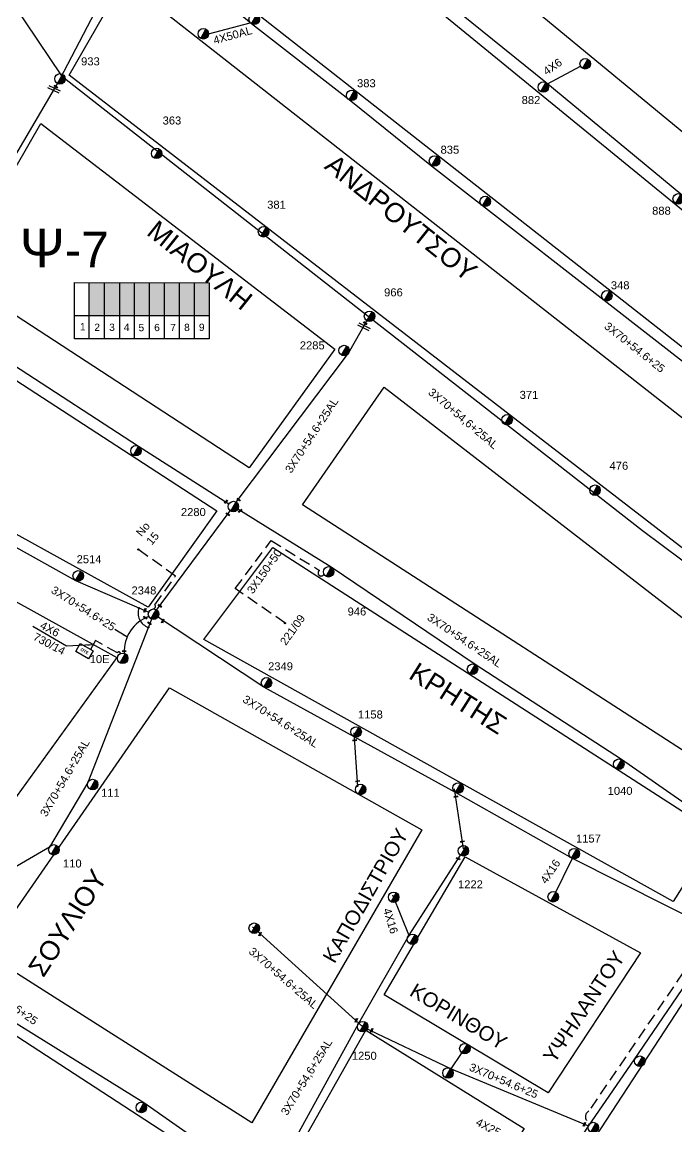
# Model space of a CAD drawing. Header units: millimetres. Extents: x 771 to 3391, y 686 to 1835.
# Drawn here: x 1326.2 to 1473.5, y 966.8 to 1215.3 of the extents above; entities that cross this region are included whole.
import ezdxf

# ---------------------------------------------------------------- set-up
doc = ezdxf.new("R2010")
doc.units = ezdxf.units.MM
doc.linetypes.add('DASHED', pattern=[19.05, 12.7, -6.35])
for name, color, linetype in [('Pillar OTE', 7, 'Continuous'), ('Άγνωστα', 7, 'Continuous'), ('Γυμνά εναέρια ΧΤ (3Φ)   4x50CU', 7, 'Continuous'), ('Εναέρια παροχή ΧΤ 4x16', 7, 'SYN_LINE'), ('Εναέρια παροχή ΧΤ 4x25', 7, 'SYN_LINE'), ('Επιγραφές - Σχήματα', 7, 'Continuous'), ('Καλώδια ΧΤ   3x150AL+50CU', 7, 'DASHED'), ('Μηχανική τομή', 7, 'Continuous'), ('Στύλος ΦΜ', 7, 'Continuous'), ('Στύλος ΦΜ @ 1', 7, 'Continuous'), ('Συνδέσεις', 7, 'Continuous'), ('Συνεστραμμένα ΧΤ   3x70+54.6+25 AL', 7, 'SYN_LINE'), ('Τομή', 7, 'Continuous'), ('Υπόβαθρο ΔΕΗ', 7, 'Continuous'), ('Υπόγεια καλώδια Παροχών ΧΤ   4x50AL', 7, 'DASHED'), ('Υπόγεια καλώδια Παροχών ΧΤ   4x6', 7, 'DASHED')]:
    doc.layers.add(name, color=color, linetype=linetype)
doc.styles.add('arial', font='arial.ttf')
doc.styles.get("Standard").update_dxf_attribs({"font": 'arial.ttf'})
doc.linetypes.add('SYN_LINE', pattern='A,0.5,-0.0001,["/\\/\\/\\/",Standard,S=0.1,R=0,X=0,Y=-0.05],-0.25', length=0.7501)
doc.dimstyles.new('ISO-25', dxfattribs={"dimtxt": 2.5, "dimasz": 2.5, "dimexe": 1.25, "dimexo": 0.625, "dimtad": 1, "dimtxsty": 'Standard', "dimcen": 2.5, "dimadec": 0, "dimazin": 0, "dimtfac": 1, "dimtmove": 0, "dimatfit": 3, "dimfxl": 1, "dimarcsym": 0})

# ---------------------------------------------------------------- blocks, each defined once
blk = doc.blocks.new('ΥΠΑΡΧΩΝ ΤΣΙΜΕΝΤΕΝΙΟΣ ΣΤΥΛΟΣ')
at = {"layer": 'Στύλος ΦΜ'}
blk.add_hatch(color=7, dxfattribs=at).paths.add_polyline_path([(-1.29, -2.28, 0.574793), (2.62, 0, 0.268822), (1.3, 2.27)])
at = {"layer": 'Στύλος ΦΜ', "color": 7}
blk.add_line((-1.29, -2.28), (1.3, 2.27), dxfattribs=at)
blk.add_circle((0, 0), 2.62, dxfattribs=at)
at = {"layer": 'Στύλος ΦΜ', "flags": 4}
for tag, p in [('ΑΡΙΘΜΟΣ', (-4.68, 8.05)), ('ΤΥΠΟΣ', (-4.91, 3.03))]:
    blk.add_attdef(tag, p, '', height=4, dxfattribs=at)
blk = doc.blocks.new('ΜΗΧΑΝΙΚΗ ΤΟΜΗ')
at = {"layer": 'Μηχανική τομή', "ltscale": 40}
for p, q in [((-1.89, 0.78), (1.89, 0.78)), ((1.89, 0), (-1.89, 0))]:
    blk.add_line(p, q, dxfattribs=at)
blk = doc.blocks.new('ΤΟΜΗ')
at = {"layer": 'Τομή', "ltscale": 40}
for p, q in [((-5.68, 0), (5.68, 0)), ((5.68, -2.33), (-5.68, -2.33))]:
    blk.add_line(p, q, dxfattribs=at)
blk = doc.blocks.new('_ΣΥΝΔΕΣΗ')
at = {"layer": 'Συνδέσεις', "linetype": 'SYN_LINE', "ltscale": 40}
blk.add_hatch(color=256, dxfattribs=at).paths.add_polyline_path([(0.5, -0.01, 1), (-0.5, -0.01, 1)])
at = {"layer": 'Συνδέσεις'}
blk.add_circle((0, -0.01), 0.5, dxfattribs=at)
blk = doc.blocks.new('PILLAR ΟΤΕ')
at = {"layer": 'Pillar OTE', "ltscale": 40}
blk.add_lwpolyline([(-3.31, 2.02), (3.39, 2.02), (3.39, -1.99), (-3.31, -1.99)], close=True, dxfattribs=at)
at = {"layer": 'Pillar OTE', "insert": (-1.81, 0.71), "char_height": 1.3575, "width": 109.961, "attachment_point": 1}
blk.add_mtext('{\\fArial|b1|i0|c161|p34;OTE}', dxfattribs=at)

msp = doc.modelspace()

# ---------------------------------------------------------------- hatches: boundary and pattern name
at = {"layer": 'Καλώδια ΧΤ   3x150AL+50CU', "linetype": 'DASHED', "ltscale": 0.2}
h = msp.add_hatch(color=62, dxfattribs=at)
h.dxf.hatch_style = 1
h.paths.add_polyline_path([(1344.70608, 1156.67948), (1341.2662, 1156.6797), (1341.26574, 1149.31911), (1344.70562, 1149.31577)])
h = msp.add_hatch(color=151, dxfattribs=at)
h.dxf.hatch_style = 1
h.paths.add_polyline_path([(1348.14565, 1156.67927), (1344.70608, 1156.67948), (1344.70562, 1149.31577), (1348.14519, 1149.31243)])
h = msp.add_hatch(color=30, dxfattribs=at)
h.dxf.hatch_style = 1
h.paths.add_polyline_path([(1348.14519, 1149.31243), (1351.44274, 1149.30922), (1351.4432, 1156.67906), (1348.14565, 1156.67927)])
h = msp.add_hatch(color=85, dxfattribs=at)
h.dxf.hatch_style = 1
h.paths.add_polyline_path([(1351.44274, 1149.30922), (1354.82874, 1149.30594), (1354.8292, 1156.67885), (1351.4432, 1156.67906)])
h = msp.add_hatch(color=6, dxfattribs=at)
h.dxf.hatch_style = 1
h.paths.add_polyline_path([(1354.82874, 1149.30594), (1358.22538, 1149.30264), (1358.22585, 1156.67864), (1354.8292, 1156.67885)])
h = msp.add_hatch(color=27, dxfattribs=at)
h.dxf.hatch_style = 1
h.paths.add_polyline_path([(1361.56289, 1156.67843), (1358.22585, 1156.67864), (1358.22538, 1149.30264), (1361.56243, 1149.2994)])
h = msp.add_hatch(color=1, dxfattribs=at)
h.dxf.hatch_style = 1
h.paths.add_polyline_path([(1364.95127, 1156.67822), (1361.56289, 1156.67843), (1361.56243, 1149.2994), (1364.95081, 1149.29611)])
h = msp.add_hatch(color=5, dxfattribs=at)
h.dxf.hatch_style = 1
h.paths.add_polyline_path([(1368.27137, 1156.67801), (1364.95127, 1156.67822), (1364.95081, 1149.29611), (1368.27091, 1149.29288)])

# ---------------------------------------------------------------- linework, layer by layer
at = {"layer": 'Pillar OTE', "ltscale": 40}
for points in [[(1337.9375, 1144.03962), (1337.93829, 1156.67991), (1368.27137, 1156.67801), (1368.27058, 1144.01026), (1337.9375, 1144.04055)], [(1341.26541, 1144.03722), (1341.2662, 1156.6797)], [(1344.70529, 1144.03379), (1344.70608, 1156.67948)], [(1348.14486, 1144.03035), (1348.14565, 1156.67927)], [(1351.44241, 1144.02706), (1351.4432, 1156.67906)], [(1354.82841, 1144.02368), (1354.8292, 1156.67885)], [(1358.22505, 1144.02029), (1358.22585, 1156.67864)], [(1361.5621, 1144.01696), (1361.56289, 1156.67843)], [(1364.95048, 1144.01357), (1364.95127, 1156.67822)], [(1337.93783, 1149.32234), (1368.27091, 1149.29288)]]:
    msp.add_lwpolyline(points, dxfattribs=at)
at = {"layer": 'Άγνωστα', "color": 6, "linetype": 'SYN_LINE', "ltscale": 8}
msp.add_lwpolyline([(1444.36592, 1201.43797), (1451.84995, 1205.35617)], dxfattribs=at)
at = {"layer": 'Άγνωστα', "color": 173, "linetype": 'DASHED', "ltscale": 0.2}
msp.add_lwpolyline([(1355.72983, 1083.29098, 0.551486026), (1356.04593, 1084.23123), (1360.66946, 1090.67228), (1352.43247, 1096.58498)], format="xyb", dxfattribs=at)
at = {"layer": 'Άγνωστα'}
msp.add_lwpolyline([(1413.36345, 1009.62124), (1409.6151, 1018.91849)], dxfattribs=at)
at = {"layer": 'Άγνωστα', "color": 151, "linetype": 'Continuous'}
msp.add_lwpolyline([(1422.23897, 979.17608), (1425.51945, 983.96182)], dxfattribs=at)
at = {"layer": 'Γυμνά εναέρια ΧΤ (3Φ)   4x50CU', "color": 2, "linetype": 'Continuous', "ltscale": 0.2}
msp.add_lwpolyline([(1368.12463, 1212.62452), (1377.4905, 1215.15664)], dxfattribs=at)
at = {"layer": 'Εναέρια παροχή ΧΤ 4x16', "color": 173}
msp.add_lwpolyline([(1445.77871, 1018.52188), (1450.1934, 1027.55644)], dxfattribs=at)
at = {"layer": 'Καλώδια ΧΤ   3x150AL+50CU', "color": 1, "linetype": 'DASHED', "ltscale": 0.2}
msp.add_lwpolyline([(1385.31883, 1080.1313), (1374.13209, 1087.88649), (1374.13209, 1087.88649), (1374.13209, 1087.88649), (1374.13209, 1087.88649), (1382.22306, 1098.69214), (1393.07465, 1091.95713, 1.359281581), (1394.07875, 1091.12062)], format="xyb", dxfattribs=at)
at = {"layer": 'Καλώδια ΧΤ   3x150AL+50CU', "color": 151, "linetype": 'DASHED', "ltscale": 0.2}
msp.add_lwpolyline([(1554.34706, 969.19713, -0.470118004), (1548.70935, 968.74987), (1533.19786, 976.46376), (1507.19279, 990.55579), (1479.174, 1007.74666), (1453.72482, 970.41214, 0.646782038), (1453.99415, 967.5804)], format="xyb", dxfattribs=at)
at = {"layer": 'Συνεστραμμένα ΧΤ   3x70+54.6+25 AL', "color": 30, "ltscale": 20}
for points in [[(1334.68852, 1202.51106), (1352.23735, 1236.06021), (1367.68649, 1261.56523)], [(1324.25743, 1219.23487), (1335.05154, 1203.226)]]:
    msp.add_lwpolyline(points, dxfattribs=at)
at = {"layer": 'Συνεστραμμένα ΧΤ   3x70+54.6+25 AL', "color": 6, "linetype": 'SYN_LINE', "ltscale": 20}
msp.add_lwpolyline([(1503.23421, 1151.74111), (1503.23421, 1151.74111), (1488.79045, 1164.73039), (1474.39382, 1176.5496), (1444.05599, 1201.69485), (1413.07037, 1226.71235), (1384.87811, 1249.97666), (1368.27842, 1261.31123)], dxfattribs=at)
at = {"layer": 'Συνεστραμμένα ΧΤ   3x70+54.6+25 AL', "color": 2, "linetype": 'SYN_LINE', "ltscale": 20}
msp.add_lwpolyline([(1538.92077, 1090.36335), (1526.55307, 1097.82011), (1494.41667, 1123.32276), (1478.13384, 1136.31862), (1457.17214, 1152.70294), (1429.80198, 1173.92863), (1418.29113, 1182.85534), (1399.76184, 1197.78582), (1377.81385, 1214.88664), (1353.22694, 1235.4168)], dxfattribs=at)
at = {"layer": 'Συνεστραμμένα ΧΤ   3x70+54.6+25 AL', "color": 27, "ltscale": 20}
msp.add_lwpolyline([(1335.05154, 1203.226), (1404.02902, 1149.16069), (1465.77579, 1100.95302), (1492.35192, 1081.14028), (1506.87235, 1069.28861)], dxfattribs=at)
at = {"layer": 'Συνεστραμμένα ΧΤ   3x70+54.6+25 AL', "color": 151, "ltscale": 20}
for points in [[(1307.87315, 1156.80666), (1334.1685, 1201.52454)], [(1308.78321, 1156.08852), (1324.22545, 1138.19838), (1352.36101, 1119.90327), (1372.7193, 1106.95125)], [(1374.29858, 1107.34094), (1399.64078, 1140.81081), (1403.77375, 1148.09683)]]:
    msp.add_lwpolyline(points, dxfattribs=at)
at = {"layer": 'Συνεστραμμένα ΧΤ   3x70+54.6+25 AL', "color": 62, "linetype": 'SYN_LINE', "ltscale": 20}
for points in [[(1274.03341, 1127.05425), (1298.4872, 1111.79374), (1338.20197, 1089.70318), (1354.65338, 1082.58112)], [(1355.73648, 1082.11193), (1340.95481, 1044.26513), (1332.29798, 1029.70479), (1296.22113, 1008.69357)]]:
    msp.add_lwpolyline(points, dxfattribs=at)
at = {"layer": 'Συνεστραμμένα ΧΤ   3x70+54.6+25 AL', "color": 1, "linetype": 'SYN_LINE', "ltscale": 20}
msp.add_lwpolyline([(1484.02878, 1033.47194), (1461.03671, 1049.38969), (1428.10851, 1070.75994), (1395.7229, 1092.65877), (1373.71528, 1106.31776)], dxfattribs=at)
at = {"layer": 'Συνεστραμμένα ΧΤ   3x70+54.6+25 AL', "color": 173, "ltscale": 20}
msp.add_lwpolyline([(1482.05639, 1011.04613), (1449.99646, 1027.15341), (1423.70671, 1041.98635), (1400.9184, 1054.52749), (1380.57905, 1065.66972), (1355.73648, 1082.11193), (1373.01083, 1105.37349)], dxfattribs=at)
at = {"layer": 'Συνεστραμμένα ΧΤ   3x70+54.6+25 AL', "color": 173, "ltscale": 15}
for points in [[(1401.73833, 1043.28832), (1400.85384, 1055.41238)], [(1425.51662, 1029.33724), (1423.45386, 1042.79859)]]:
    msp.add_lwpolyline(points, dxfattribs=at)
at = {"layer": 'Συνεστραμμένα ΧΤ   3x70+54.6+25 AL', "color": 151, "linetype": 'SYN_LINE', "ltscale": 20}
for points in [[(1369.77226, 933.35482), (1381.39585, 952.73737), (1401.92819, 990.11903), (1413.25499, 1009.89025), (1424.83437, 1027.90499)], [(1378.01261, 1011.75164), (1402.80353, 989.32725), (1422.70901, 979.86179), (1453.66268, 967.01567)], [(1380.41034, 953.38701), (1353.57946, 972.17547), (1323.85672, 990.67873), (1295.20565, 1008.09954)]]:
    msp.add_lwpolyline(points, dxfattribs=at)
at = {"layer": 'Συνεστραμμένα ΧΤ   3x70+54.6+25 AL', "color": 6, "ltscale": 20}
msp.add_lwpolyline([(1549.9987, 973.11517), (1536.35073, 979.90232), (1522.65667, 987.41172), (1507.90383, 995.40622), (1483.34872, 1010.47195), (1463.83595, 981.84628), (1453.57171, 966.96806), (1447.24341, 957.27455), (1438.75708, 943.37465), (1426.40739, 924.35742), (1413.51791, 904.22068)], dxfattribs=at)
at = {"layer": 'Συνεστραμμένα ΧΤ   3x70+54.6+25 AL', "linetype": 'SYN_LINE', "ltscale": 8}
msp.add_arc((1357.44, 1073.75157), 8.3033, 109.3977328, 183.136757, dxfattribs=at)
at = {"layer": 'Υπόβαθρο ΔΕΗ'}
for points in [[(1375.73678, 1272.18351), (1386.31243, 1290.25497), (1485.15117, 1208.67263), (1475.53864, 1189.92694), (1375.73678, 1272.18351)], [(1355.12228, 1235.98215), (1368.78759, 1259.68933), (1539.36559, 1120.27201), (1526.91743, 1101.25407), (1355.12228, 1235.98215)], [(1336.78751, 1203.38113), (1349.07532, 1224.82703), (1520.17498, 1090.725), (1507.89344, 1071.48142), (1336.78751, 1203.38113)], [(1310.6931, 1158.33628), (1330.38808, 1192.50301), (1396.54734, 1141.69379), (1377.28693, 1115.03356), (1310.6931, 1158.33628)], [(1289.34545, 1119.65632), (1305.1453, 1147.41403), (1370.01873, 1105.33217), (1354.49472, 1083.70563), (1289.34545, 1119.65632)], [(1389.25922, 1106.68362), (1407.6782, 1133.18492), (1501.10224, 1060.94184), (1488.94194, 1042.39947), (1389.25922, 1106.68362)], [(1250.2973, 1049.64388), (1282.96548, 1108.04065), (1347.49218, 1072.34841), (1305.43181, 1014.36102), (1250.2973, 1049.64388)], [(1367.02603, 1076.39753), (1382.55497, 1097.13673), (1482.45988, 1032.82967), (1472.65851, 1017.5062)], [(1336.18208, 1074.92959), (1328.58037, 1079.31999)], [(1472.65851, 1017.5062), (1367.02603, 1076.39753)], [(1317.82479, 1005.79119), (1359.36609, 1065.54016), (1416.14433, 1033.63468), (1377.88906, 967.73876), (1317.82479, 1005.79119)], [(1361.11519, 939.88051), (1371.42158, 956.91588), (1253.34883, 1033.70743), (1247.97827, 1031.04617), (1248.98879, 1013.05245), (1361.11519, 939.88051)], [(1425.90202, 1027.55932), (1465.34553, 1005.95181), (1444.5583, 974.47656), (1407.64794, 996.46608), (1425.90202, 1027.55932)], [(1415.6999, 904.10543), (1439.44324, 888.31509), (1504.57117, 985.00007), (1477.91071, 999.3981), (1415.6999, 904.10543)], [(1387.82417, 960.78958), (1403.49755, 988.55218), (1439.17068, 966.44371), (1421.27427, 938.70631), (1387.82417, 960.78958)]]:
    msp.add_lwpolyline(points, dxfattribs=at)
msp.add_arc((1355.56833, 1082.32196), 3.31197, 158.7659279, 252.7008434, dxfattribs=at)
at = {"layer": 'Υπόγεια καλώδια Παροχών ΧΤ   4x6', "linetype": 'DASHED', "ltscale": 0.2}
msp.add_lwpolyline([(1348.28381, 1073.23656, 0.867434109), (1347.62109, 1073.4199), (1342.66253, 1076.16267), (1341.57545, 1074.1974)], format="xyb", dxfattribs=at)

# ---------------------------------------------------------------- block references
at = {"layer": 'Pillar OTE', "xscale": 0.5, "yscale": 0.5, "zscale": 0.5, "rotation": 330.673646862224}
msp.add_blockref('PILLAR ΟΤΕ', (1340.14739, 1073.80218), dxfattribs=at)
at = {"layer": 'Μηχανική τομή', "xscale": 0.249999999999919, "yscale": 0.249999999999919, "zscale": 0.249999999999919}
for p, rotation in [((1333.71605, 1200.68698), 326.3216353276003), ((1403.33181, 1147.49304), 326.3216353276003), ((1372.10878, 1107.34358), 41.73814602004245), ((1374.84209, 1107.81133), 326.3216353276003), ((1372.43551, 1104.50894), 326.3216353276003), ((1375.29932, 1105.28175), 41.73814602004245), ((1357.12642, 1083.90919), 326.3216353276003), ((1353.82193, 1081.22515), 326.3216353276003), ((1353.87253, 1082.94754), 68.45138536945211), ((1357.90756, 1080.52789), 68.45138536945211), ((1354.76748, 1080.00053), 326.3216353276003), ((1349.13693, 1073.68864), 358.1487252110437), ((1401.04614, 1053.65446), 9.70011471772233), ((1401.66786, 1044.45325), 9.70011471772233), ((1423.79997, 1040.9542), 9.70011471772233), ((1425.26007, 1030.87423), 9.70011471772233), ((1424.26202, 1027.03776), 336.8864378045459), ((1379.81253, 1010.11428), 68.45138536945211), ((1401.45705, 990.70396), 68.45138536945211), ((1404.93317, 988.4596), 68.45138536945211), ((1452.80876, 967.33264), 68.45138536945211)]:
    msp.add_blockref('ΜΗΧΑΝΙΚΗ ΤΟΜΗ', p, dxfattribs=dict(at, rotation=rotation))
at = {"layer": 'Στύλος ΦΜ @ 1', "ltscale": 40}
ref = msp.add_blockref('ΥΠΑΡΧΩΝ ΤΣΙΜΕΝΤΕΝΙΟΣ ΣΤΥΛΟΣ', (1378.39488, 1215.91111), dxfattribs=dict(at, xscale=0.4499999999998181, yscale=0.4499999999998181, zscale=0.4499999999998181))
ref.add_attrib('ΤΥΠΟΣ', '382', (1379.29754, 1217.61173), dxfattribs={"layer": 'Στύλος ΦΜ', "height": 1.8, "flags": 4})
at = {"layer": 'Στύλος ΦΜ @ 1', "ltscale": 40, "xscale": 0.4499999999998181, "yscale": 0.4499999999998181, "zscale": 0.4499999999998181}
for p in [(1366.94731, 1212.65725), (1452.89337, 1205.90244), (1430.38301, 1174.9531), (1351.77545, 1118.88138), (1427.52295, 1069.73805), (1402.3345, 1042.68775), (1424.28775, 1043.01082), (1409.77663, 1018.44402), (1445.6814, 1018.54927), (1378.3875, 1011.47622), (1414.01167, 1008.98771), (1425.8094, 984.40438), (1465.16581, 981.57067), (1422.01031, 978.91366), (1352.9939, 971.15358), (1454.70277, 966.63965)]:
    msp.add_blockref('ΥΠΑΡΧΩΝ ΤΣΙΜΕΝΤΕΝΙΟΣ ΣΤΥΛΟΣ', p, dxfattribs=at)
at = {"layer": 'Στύλος ΦΜ @ 1', "ltscale": 40}
ref = msp.add_blockref('ΥΠΑΡΧΩΝ ΤΣΙΜΕΝΤΕΝΙΟΣ ΣΤΥΛΟΣ', (1334.68626, 1202.51235), dxfattribs=dict(at, xscale=0.4499999999998181, yscale=0.4499999999998181, zscale=0.4499999999998181))
ref.add_attrib('ΤΥΠΟΣ', '933', (1339.43812, 1205.55448), dxfattribs={"layer": 'Στύλος ΦΜ', "height": 1.8, "flags": 4})
ref = msp.add_blockref('ΥΠΑΡΧΩΝ ΤΣΙΜΕΝΤΕΝΙΟΣ ΣΤΥΛΟΣ', (1400.34287, 1198.81029), dxfattribs=dict(at, xscale=0.4499999999998181, yscale=0.4499999999998181, zscale=0.4499999999998181))
ref.add_attrib('ΤΥΠΟΣ', '383', (1401.54157, 1200.63808), dxfattribs={"layer": 'Στύλος ΦΜ', "height": 1.8, "flags": 4})
ref = msp.add_blockref('ΥΠΑΡΧΩΝ ΤΣΙΜΕΝΤΕΝΙΟΣ ΣΤΥΛΟΣ', (1443.47043, 1200.67296), dxfattribs=dict(at, xscale=0.4499999999998181, yscale=0.4499999999998181, zscale=0.4499999999998181))
ref.add_attrib('ΤΥΠΟΣ', '882', (1438.58405, 1196.85488), dxfattribs={"layer": 'Στύλος ΦΜ', "height": 1.8, "flags": 4})
ref = msp.add_blockref('ΥΠΑΡΧΩΝ ΤΣΙΜΕΝΤΕΝΙΟΣ ΣΤΥΛΟΣ', (1356.43004, 1185.75839), dxfattribs=dict(at, xscale=0.4499999999998181, yscale=0.4499999999998181, zscale=0.4499999999998181))
ref.add_attrib('ΤΥΠΟΣ', '363', (1357.78285, 1192.25375), dxfattribs={"layer": 'Στύλος ΦΜ', "height": 1.8, "flags": 4})
ref = msp.add_blockref('ΥΠΑΡΧΩΝ ΤΣΙΜΕΝΤΕΝΙΟΣ ΣΤΥΛΟΣ', (1418.97131, 1184.05372), dxfattribs=dict(at, xscale=0.4499999999998181, yscale=0.4499999999998181, zscale=0.4499999999998181))
ref.add_attrib('ΤΥΠΟΣ', '835', (1420.33349, 1185.68271), dxfattribs={"layer": 'Στύλος ΦΜ', "height": 1.8, "flags": 4})
ref = msp.add_blockref('ΥΠΑΡΧΩΝ ΤΣΙΜΕΝΤΕΝΙΟΣ ΣΤΥΛΟΣ', (1473.80826, 1175.52771), dxfattribs=dict(at, xscale=0.4499999999998181, yscale=0.4499999999998181, zscale=0.4499999999998181))
ref.add_attrib('ΤΥΠΟΣ', '888', (1467.94591, 1171.96257), dxfattribs={"layer": 'Στύλος ΦΜ', "height": 1.8, "flags": 4})
ref = msp.add_blockref('ΥΠΑΡΧΩΝ ΤΣΙΜΕΝΤΕΝΙΟΣ ΣΤΥΛΟΣ', (1380.49235, 1168.1171), dxfattribs=dict(at, xscale=0.4499999999998181, yscale=0.4499999999998181, zscale=0.4499999999998181))
ref.add_attrib('ΤΥΠΟΣ', '381', (1381.3125, 1173.31541), dxfattribs={"layer": 'Στύλος ΦΜ', "height": 1.8, "flags": 4})
ref = msp.add_blockref('ΥΠΑΡΧΩΝ ΤΣΙΜΕΝΤΕΝΙΟΣ ΣΤΥΛΟΣ', (1457.75317, 1153.72741), dxfattribs=dict(at, xscale=0.4499999999998181, yscale=0.4499999999998181, zscale=0.4499999999998181))
ref.add_attrib('ΤΥΠΟΣ', '348', (1458.66047, 1155.19436), dxfattribs={"layer": 'Στύλος ΦΜ', "height": 1.8, "flags": 4})
ref = msp.add_blockref('ΥΠΑΡΧΩΝ ΤΣΙΜΕΝΤΕΝΙΟΣ ΣΤΥΛΟΣ', (1404.35478, 1149.1213), dxfattribs=dict(at, xscale=0.4499999999998181, yscale=0.4499999999998181, zscale=0.4499999999998181))
ref.add_attrib('ΤΥΠΟΣ', '966', (1407.63045, 1153.59561), dxfattribs={"layer": 'Στύλος ΦΜ', "height": 1.8, "flags": 4})
ref = msp.add_blockref('ΥΠΑΡΧΩΝ ΤΣΙΜΕΝΤΕΝΙΟΣ ΣΤΥΛΟΣ', (1398.62502, 1141.40694), dxfattribs=dict(at, xscale=0.4499999999998181, yscale=0.4499999999998181, zscale=0.4499999999998181))
ref.add_attrib('ΤΥΠΟΣ', '2285', (1388.66015, 1141.6756), dxfattribs={"layer": 'Στύλος ΦΜ', "height": 1.8, "flags": 4})
ref = msp.add_blockref('ΥΠΑΡΧΩΝ ΤΣΙΜΕΝΤΕΝΙΟΣ ΣΤΥΛΟΣ', (1435.31077, 1125.83282), dxfattribs=dict(at, xscale=0.4499999999998181, yscale=0.4499999999998181, zscale=0.4499999999998181))
ref.add_attrib('ΤΥΠΟΣ', '371', (1438.13497, 1130.54288), dxfattribs={"layer": 'Στύλος ΦΜ', "height": 1.8, "flags": 4})
ref = msp.add_blockref('ΥΠΑΡΧΩΝ ΤΣΙΜΕΝΤΕΝΙΟΣ ΣΤΥΛΟΣ', (1455.09407, 1109.99909), dxfattribs=dict(at, xscale=0.4499999999998181, yscale=0.4499999999998181, zscale=0.4499999999998181))
ref.add_attrib('ΤΥΠΟΣ', '476', (1458.36815, 1114.5986), dxfattribs={"layer": 'Στύλος ΦΜ', "height": 1.8, "flags": 4})
ref = msp.add_blockref('ΥΠΑΡΧΩΝ ΤΣΙΜΕΝΤΕΝΙΟΣ ΣΤΥΛΟΣ', (1373.71301, 1106.31905), dxfattribs=dict(at, xscale=0.4499999999998181, yscale=0.4499999999998181, zscale=0.4499999999998181))
ref.add_attrib('ΤΥΠΟΣ', '2280', (1361.89674, 1104.17789), dxfattribs={"layer": 'Στύλος ΦΜ', "height": 1.8, "flags": 4})
ref = msp.add_blockref('ΥΠΑΡΧΩΝ ΤΣΙΜΕΝΤΕΝΙΟΣ ΣΤΥΛΟΣ', (1338.783, 1090.72765), dxfattribs=dict(at, xscale=0.4499999999998181, yscale=0.4499999999998181, zscale=0.4499999999998181))
ref.add_attrib('ΤΥΠΟΣ', '2514', (1338.43217, 1093.57135), dxfattribs={"layer": 'Στύλος ΦΜ', "height": 1.8, "flags": 4})
ref = msp.add_blockref('ΥΠΑΡΧΩΝ ΤΣΙΜΕΝΤΕΝΙΟΣ ΣΤΥΛΟΣ', (1395.13734, 1091.63688), dxfattribs=dict(at, xscale=0.4499999999998181, yscale=0.4499999999998181, zscale=0.4499999999998181))
ref.add_attrib('ΤΥΠΟΣ', '946', (1399.41507, 1081.81965), dxfattribs={"layer": 'Στύλος ΦΜ', "height": 1.8, "flags": 4})
ref = msp.add_blockref('ΥΠΑΡΧΩΝ ΤΣΙΜΕΝΤΕΝΙΟΣ ΣΤΥΛΟΣ', (1355.73422, 1082.11322), dxfattribs=dict(at, xscale=0.4499999999998181, yscale=0.4499999999998181, zscale=0.4499999999998181))
ref.add_attrib('ΤΥΠΟΣ', '2348', (1350.77982, 1086.55384), dxfattribs={"layer": 'Στύλος ΦΜ', "height": 1.8, "flags": 4})
ref = msp.add_blockref('ΥΠΑΡΧΩΝ ΤΣΙΜΕΝΤΕΝΙΟΣ ΣΤΥΛΟΣ', (1348.79304, 1072.17457), dxfattribs=dict(at, xscale=0.4499999999998181, yscale=0.4499999999998181, zscale=0.4499999999998181))
ref.add_attrib('ΑΡΙΘΜΟΣ', '10Ε', (1341.37282, 1071.10718), dxfattribs={"layer": 'Στύλος ΦΜ', "height": 1.8, "flags": 4})
ref = msp.add_blockref('ΥΠΑΡΧΩΝ ΤΣΙΜΕΝΤΕΝΙΟΣ ΣΤΥΛΟΣ', (1381.16009, 1066.69419), dxfattribs=dict(at, xscale=0.4499999999998181, yscale=0.4499999999998181, zscale=0.4499999999998181))
ref.add_attrib('ΤΥΠΟΣ', '2349', (1381.52302, 1069.49324), dxfattribs={"layer": 'Στύλος ΦΜ', "height": 1.8, "flags": 4})
ref = msp.add_blockref('ΥΠΑΡΧΩΝ ΤΣΙΜΕΝΤΕΝΙΟΣ ΣΤΥΛΟΣ', (1401.33803, 1055.62796), dxfattribs=dict(at, xscale=0.4499999999998181, yscale=0.4499999999998181, zscale=0.4499999999998181))
ref.add_attrib('ΤΥΠΟΣ', '1158', (1401.74447, 1058.64932), dxfattribs={"layer": 'Στύλος ΦΜ', "height": 1.8, "flags": 4})
ref = msp.add_blockref('ΥΠΑΡΧΩΝ ΤΣΙΜΕΝΤΕΝΙΟΣ ΣΤΥΛΟΣ', (1460.45115, 1048.3678), dxfattribs=dict(at, xscale=0.4499999999998181, yscale=0.4499999999998181, zscale=0.4499999999998181))
ref.add_attrib('ΤΥΠΟΣ', '1040', (1457.94062, 1041.47323), dxfattribs={"layer": 'Στύλος ΦΜ', "height": 1.8, "flags": 4})
ref = msp.add_blockref('ΥΠΑΡΧΩΝ ΤΣΙΜΕΝΤΕΝΙΟΣ ΣΤΥΛΟΣ', (1342.03261, 1043.79027), dxfattribs=dict(at, xscale=0.4499999999998181, yscale=0.4499999999998181, zscale=0.4499999999998181))
ref.add_attrib('ΤΥΠΟΣ', '111', (1343.92736, 1041.04861), dxfattribs={"layer": 'Στύλος ΦΜ', "height": 1.8, "flags": 4})
ref = msp.add_blockref('ΥΠΑΡΧΩΝ ΤΣΙΜΕΝΤΕΝΙΟΣ ΣΤΥΛΟΣ', (1450.41468, 1028.25443), dxfattribs=dict(at, xscale=0.4499999999998181, yscale=0.4499999999998181, zscale=0.4499999999998181))
ref.add_attrib('ΤΥΠΟΣ', '1157', (1450.81666, 1030.74974), dxfattribs={"layer": 'Στύλος ΦΜ', "height": 1.8, "flags": 4})
ref = msp.add_blockref('ΥΠΑΡΧΩΝ ΤΣΙΜΕΝΤΕΝΙΟΣ ΣΤΥΛΟΣ', (1333.31341, 1029.1081), dxfattribs=dict(at, xscale=0.4499999999998181, yscale=0.4499999999998181, zscale=0.4499999999998181))
ref.add_attrib('ΤΥΠΟΣ', '110', (1335.35864, 1025.13658), dxfattribs={"layer": 'Στύλος ΦΜ', "height": 1.8, "flags": 4})
ref = msp.add_blockref('ΥΠΑΡΧΩΝ ΤΣΙΜΕΝΤΕΝΙΟΣ ΣΤΥΛΟΣ', (1425.4712, 1028.89574), dxfattribs=dict(at, xscale=0.4499999999998181, yscale=0.4499999999998181, zscale=0.4499999999998181))
ref.add_attrib('ΤΥΠΟΣ', '1222', (1424.26348, 1020.44143), dxfattribs={"layer": 'Στύλος ΦΜ', "height": 1.8, "flags": 4})
ref = msp.add_blockref('ΥΠΑΡΧΩΝ ΤΣΙΜΕΝΤΕΝΙΟΣ ΣΤΥΛΟΣ', (1402.80127, 989.32854), dxfattribs=dict(at, xscale=0.4499999999998181, yscale=0.4499999999998181, zscale=0.4499999999998181))
ref.add_attrib('ΤΥΠΟΣ', '1250', (1400.37025, 981.88642), dxfattribs={"layer": 'Στύλος ΦΜ', "height": 1.8, "flags": 4})
at = {"layer": 'Συνδέσεις', "xscale": 0.25, "yscale": 0.25, "zscale": 0.25}
for p in [(1352.32797, 1096.65523), (1352.45947, 1083.46394), (1354.57583, 1079.14021), (1385.31294, 1080.10589)]:
    msp.add_blockref('_ΣΥΝΔΕΣΗ', p, dxfattribs=at)
at = {"layer": 'Τομή', "xscale": 0.25, "yscale": 0.25, "zscale": 0.25, "rotation": 334.6679944973969}
for p in [(1333.45941, 1200.42611), (1403.21214, 1147.00312)]:
    msp.add_blockref('ΤΟΜΗ', p, dxfattribs=at)

# ---------------------------------------------------------------- texts
at = {"ltscale": 40, "attachment_point": 1, "style": 'arial'}
for s, insert, char_height, width, rotation in [('{\\H1.083x;ΑΝΔΡΟΥΤΣΟΥ}', (1396.66002, 1185.89608), 4, 64.8866414, 321.3606048), ('{\\H1.083x;ΜΙΑΟΥΛΗ}', (1356.64004, 1171.00774), 4, 64.8866414, 321.3606048), ('{\\H1.083x;ΚΡΗΤΗΣ}', (1415.20125, 1071.4935), 4, 64.8866414, 327.6650545), ('{\\H1.083x;ΚΑΠΟΔΙΣΤΡΙΟΥ}', (1393.64182, 1004.9681), 3.0193207, 48.9783945, 60.2623594), ('{\\H1.083x;ΣOYΛIOY}', (1327.29122, 1002.52475), 4, 64.8866414, 57.224085), ('{\\H1.083x;YΨHΛANTOY}', (1443.21616, 982.69122), 3.0193207, 48.9783945, 56.2507951), ('{\\H1.083x;KOPINΘOY}', (1414.77961, 999.28478), 3.0193207, 48.9783945, 329.0028149)]:
    msp.add_mtext(s, dxfattribs=dict(at, insert=insert, char_height=char_height, width=width, rotation=rotation))
at = {"ltscale": 30, "char_height": 1.63441, "width": 11.2572904, "attachment_point": 1}
for s, insert in [('1', (1339.18366, 1147.60094)), ('2', (1342.42213, 1147.46748)), ('3', (1345.75272, 1147.46748)), ('4', (1349.05622, 1147.46748)), ('5', (1352.35973, 1147.3863)), ('6', (1355.87986, 1147.41336)), ('7', (1359.50831, 1147.41336)), ('8', (1362.62227, 1147.44042)), ('9', (1365.95285, 1147.46748))]:
    msp.add_mtext(s, dxfattribs=dict(at, insert=insert))
at = {"layer": 'Άγνωστα', "color": 7, "char_height": 1.8, "attachment_point": 1}
for s, insert, rotation in [('3X70+54.6+25', (1458.1207, 1147.97403), 321.5650798), ('3X150+50', (1376.6207, 1087.56409), 54.6059203), ('221/09', (1384.04987, 1075.98895), 54.383609), ('4Χ6', (1330.85279, 1080.611), 332.0897021), ('730/14', (1329.30867, 1078.03911), 332.0897021), ('3X70+54.6+25', (1316.40415, 1000.61268), 324.7520805), ('3X70+54.6+25', (1427.30104, 981.21722), 337.1194537)]:
    msp.add_mtext_dynamic_manual_height_columns(s, width=1.8, gutter_width=12.5, heights=[0.04535], dxfattribs=dict(at, insert=insert, rotation=rotation))
at = {"layer": 'Άγνωστα', "color": 7}
note = msp.add_mtext_dynamic_manual_height_columns('No ', width=1.8, gutter_width=1.61491, heights=[0.04535, 0], dxfattribs=dict(at, insert=(1349.46012, 1097.95631), char_height=1.8, attachment_point=1, rotation=50.0748241))
for column, words in zip(note.columns.linked_columns, ['15']):
    column.text = words
at = {"layer": 'Εναέρια παροχή ΧΤ 4x16', "color": 7, "char_height": 1.8, "attachment_point": 1}
for insert, rotation in [((1442.63526, 1022.30835), 55.9829902), ((1409.09307, 1016.20413), 287.1206892)]:
    msp.add_mtext_dynamic_manual_height_columns('4X16', width=1.8, gutter_width=12.5, heights=[0.04535], dxfattribs=dict(at, insert=insert, rotation=rotation))
at = {"layer": 'Εναέρια παροχή ΧΤ 4x25', "color": 7, "insert": (1428.92248, 968.87559), "char_height": 1.8, "attachment_point": 1, "rotation": 332.0897021}
msp.add_mtext_dynamic_manual_height_columns('4X25', width=1.8, gutter_width=12.5, heights=[0.04535], dxfattribs=at)
at = {"layer": 'Συνεστραμμένα ΧΤ   3x70+54.6+25 AL', "color": 7, "char_height": 1.8, "attachment_point": 1}
for s, insert, rotation in [('3X70+54,6+25AL', (1418.54691, 1133.11743), 319.827731), ('3X70+54.6+25AL', (1385.20713, 1114.665), 56.7612084), ('3X70+54.6+25', (1333.46611, 1088.57098), 327.7367682), ('3X70+54.6+25AL', (1418.15964, 1082.45212), 326.0128564), ('3X70+54.6+25AL', (1376.57828, 1064.01348), 327.5885899), ('3X70+54.6+25AL', (1330.0693, 1037.28738), 59.8533125), ('3X70+54.6+25AL', (1378.18427, 1007.35424), 319.1877662), ('3X70+54,6+25AL', (1384.27266, 970.15826), 58.3673681)]:
    msp.add_mtext_dynamic_manual_height_columns(s, width=1.8, gutter_width=12.5, heights=[0.04535], dxfattribs=dict(at, insert=insert, rotation=rotation))
at = {"layer": 'Υπόβαθρο ΔΕΗ', "insert": (1316.72172, 1168.79469), "char_height": 8, "attachment_point": 1}
msp.add_mtext_dynamic_manual_height_columns('Φ{\\H1.0833x;Ψ}-7', width=84.657329, gutter_width=12.5, heights=[0], dxfattribs=at)
at = {"layer": 'Υπόγεια καλώδια Παροχών ΧΤ   4x50AL', "color": 7, "insert": (1368.98733, 1212.00449), "char_height": 1.8, "attachment_point": 1, "rotation": 15.4534381}
msp.add_mtext_dynamic_manual_height_columns('4X50AL', width=1.8, gutter_width=12.5, heights=[0.04535], dxfattribs=at)
at = {"layer": 'Υπόγεια καλώδια Παροχών ΧΤ   4x6', "color": 7, "insert": (1443.18246, 1204.72814), "char_height": 1.8, "attachment_point": 1, "rotation": 34.780218}
msp.add_mtext_dynamic_manual_height_columns('4X6', width=1.8, gutter_width=12.5, heights=[0.04535], dxfattribs=at)

# ---------------------------------------------------------------- leaders
at = {"layer": 'Επιγραφές - Σχήματα', "ltscale": 40}
for points in [[(1349.69587, 1077.00141), (1347.02043, 1078.66135)], [(1341.87314, 1075.18143), (1336.18208, 1074.92959)]]:
    msp.add_leader(points, dimstyle='ISO-25', override={"dimasz": 1, "dimtad": 0}, dxfattribs=at)

doc.saveas('drawing.dxf')
